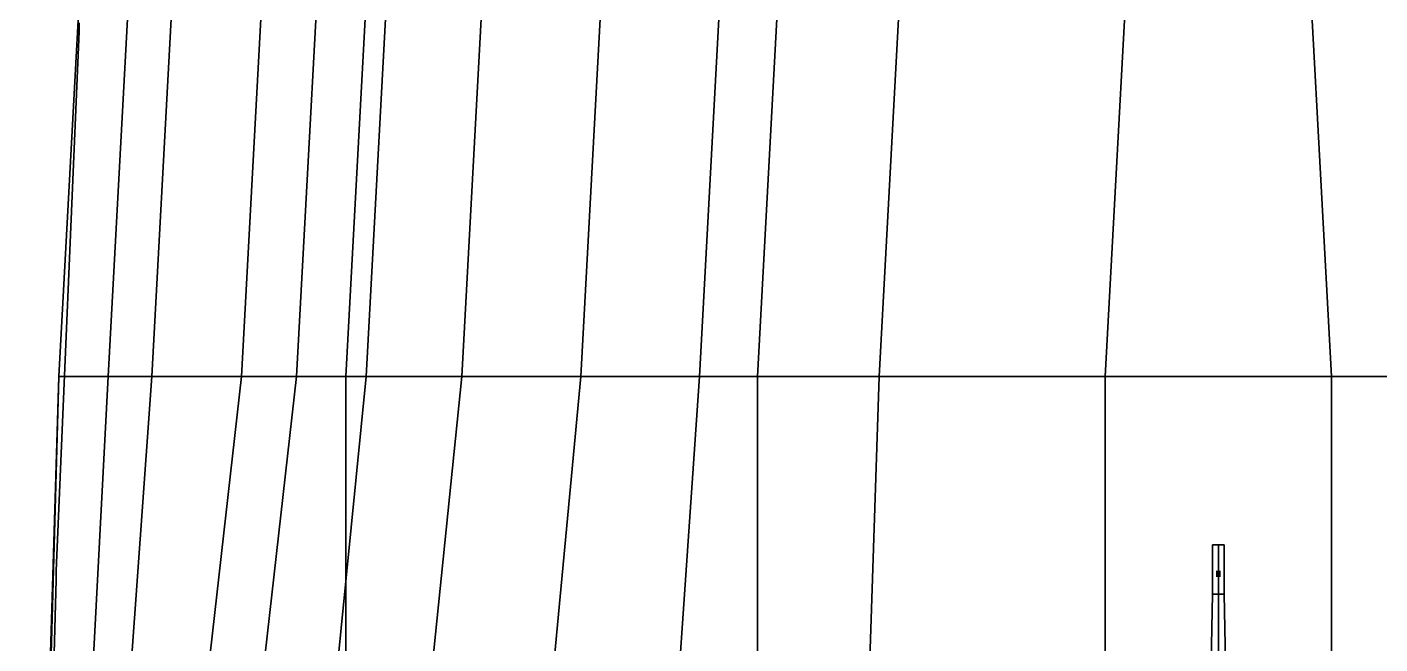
# Model space of a CAD drawing. Header units: millimetres. Extents: x -4.4 to 4.4, y -34.7 to 40.8.
# Drawn here: x -4.11 to 0.557, y 12.389 to 14.515 of the extents above; entities that cross this region are included whole.
import ezdxf

# ---------------------------------------------------------------- set-up
doc = ezdxf.new("R2010")
doc.units = ezdxf.units.MM
doc.layers.add('barrel', color=1, linetype='Continuous')
doc.layers.add('railings', color=6, linetype='Continuous')

msp = doc.modelspace()

# ---------------------------------------------------------------- linework, layer by layer
for points in [[(-3.68, 19.22, 4.44), (-3.68, 19.22, 4), (-4, 13.31, 3.87), (-4, 13.31, 4.31)], [(-3.68, 19.22, 4), (-3.51, 19.22, 2.22), (-3.83, 13.31, 2.22), (-4, 13.31, 3.87)], [(-2.69, 19.22, 4.5), (-3.68, 19.22, 4.44), (-4, 13.31, 4.31), (-3.01, 13.31, 4.37)], [(-3.51, 19.22, 2.22), (-3.36, 19.22, 0.96), (-3.68, 13.31, 0.96), (-3.83, 13.31, 2.22)], [(-3.36, 19.22, 0.96), (-3.05, 19.22, -0.42), (-3.37, 13.31, -0.42), (-3.68, 13.31, 0.96)], [(-3.05, 19.22, -0.42), (-2.86, 19.22, -0.9), (-3.18, 13.31, -0.9), (-3.37, 13.31, -0.42)], [(-2.86, 19.22, -0.9), (-2.62, 19.22, -1.31), (-2.94, 13.31, -1.31), (-3.18, 13.31, -0.9)], [(-1.27, 19.22, 4.55), (-2.69, 19.22, 4.5), (-3.01, 13.31, 4.37), (-1.59, 13.31, 4.42)], [(-2.62, 19.22, -1.31), (-2.29, 19.22, -1.67), (-2.61, 13.31, -1.67), (-2.94, 13.31, -1.31)], [(-2.29, 19.22, -1.67), (-1.88, 19.22, -1.97), (-2.2, 13.31, -1.97), (-2.61, 13.31, -1.67)], [(-1.88, 19.22, -1.97), (-1.47, 19.22, -2.19), (-1.79, 13.31, -2.19), (-2.2, 13.31, -1.97)], [(-1.47, 19.22, -2.19), (-0.85, 19.22, -2.41), (-1.17, 13.31, -2.41), (-1.79, 13.31, -2.19)], [(1.27, 19.22, 4.55), (-1.27, 19.22, 4.55), (-1.59, 13.31, 4.42), (1.59, 13.31, 4.42)], [(-0.85, 19.22, -2.41), (-0.07, 19.22, -2.54), (-0.39, 13.31, -2.54), (-1.17, 13.31, -2.41)], [(0.39, 13.31, -2.54), (-0.39, 13.31, -2.54), (-0.07, 19.22, -2.54), (0.07, 19.22, -2.54)], [(1.17, 13.31, -2.41), (0.39, 13.31, -2.54), (0.07, 19.22, -2.54), (0.85, 19.22, -2.41)], [(-4, 13.31, 4.31), (-4, 13.31, 3.87), (-4.1, 9.69, 3.87), (-4.11, 9.69, 4.27)], [(-3.01, 13.31, 4.37), (-4, 13.31, 4.31), (-4.11, 9.69, 4.27), (-3.01, 9.69, 4.32)], [(-4, 13.31, 3.87), (-3.83, 13.31, 2.22), (-4.02, 9.69, 2.22), (-4.1, 9.69, 3.87)], [(-3.83, 13.31, 2.22), (-3.68, 13.31, 0.96), (-3.94, 9.69, 0.96), (-4.02, 9.69, 2.22)], [(-3.68, 13.31, 0.96), (-3.37, 13.31, -0.42), (-3.78, 9.69, -0.1), (-3.94, 9.69, 0.96)], [(-3.37, 13.31, -0.42), (-3.18, 13.31, -0.9), (-3.59, 9.69, -0.78), (-3.78, 9.69, -0.1)], [(-3.18, 13.31, -0.9), (-2.94, 13.31, -1.31), (-3.3, 9.69, -1.31), (-3.59, 9.69, -0.78)], [(-2.94, 13.31, -1.31), (-2.61, 13.31, -1.67), (-2.98, 9.69, -1.67), (-3.3, 9.69, -1.31)], [(-1.59, 13.31, 4.42), (-3.01, 13.31, 4.37), (-3.01, 9.69, 4.32), (-1.59, 9.69, 4.37)], [(-2.61, 13.31, -1.67), (-2.2, 13.31, -1.97), (-2.54, 9.69, -1.97), (-2.98, 9.69, -1.67)], [(-2.2, 13.31, -1.97), (-1.79, 13.31, -2.19), (-2.04, 9.69, -2.19), (-2.54, 9.69, -1.97)], [(-1.79, 13.31, -2.19), (-1.17, 13.31, -2.41), (-1.29, 9.69, -2.41), (-2.04, 9.69, -2.19)], [(-1.59, 9.69, 4.37), (1.59, 9.69, 4.37), (1.59, 13.31, 4.42), (-1.59, 13.31, 4.42)], [(-1.17, 13.31, -2.41), (-0.39, 13.31, -2.54), (-0.39, 9.69, -2.54), (-1.29, 9.69, -2.41)], [(0.39, 9.69, -2.54), (-0.39, 9.69, -2.54), (-0.39, 13.31, -2.54), (0.39, 13.31, -2.54)], [(1.29, 9.69, -2.41), (0.39, 9.69, -2.54), (0.39, 13.31, -2.54), (1.17, 13.31, -2.41)]]:
    msp.add_3dface(points)
at = {"layer": 'barrel'}
for points in [[(-0.02, 12.56, 5.43), (0, 12.56, 5.45), (0, 12.73, 5.45), (-0.02, 12.73, 5.43)], [(0, 12.56, 5.41), (-0.02, 12.56, 5.43), (-0.02, 12.73, 5.43), (0, 12.73, 5.41)], [(0, 12.73, 5.45), (0.02, 12.73, 5.43), (0, 12.73, 5.41), (-0.02, 12.73, 5.43)], [(0, 12.56, 5.45), (0.02, 12.56, 5.43), (0.02, 12.73, 5.43), (0, 12.73, 5.45)], [(0.02, 12.56, 5.43), (0, 12.56, 5.41), (0, 12.73, 5.41), (0.02, 12.73, 5.43)], [(-0.005, 12.62, 5.445), (-0.005, 12.62, 5.54), (-0.005, 12.64, 5.54), (-0.005, 12.64, 5.445)], [(0.005, 12.62, 5.445), (0.005, 12.62, 5.54), (0.005, 12.64, 5.54), (0.005, 12.64, 5.445)], [(-0.02, 12.56, 5.43), (0, 12.56, 5.41), (0, 11.56, 5.39), (-0.04, 11.56, 5.43)], [(0, 12.56, 5.45), (-0.02, 12.56, 5.43), (-0.04, 11.56, 5.43), (0, 11.56, 5.47)], [(0, 12.56, 5.41), (0.02, 12.56, 5.43), (0.04, 11.56, 5.43), (0, 11.56, 5.39)], [(0.02, 12.56, 5.43), (0, 12.56, 5.45), (0, 11.56, 5.47), (0.04, 11.56, 5.43)]]:
    msp.add_3dface(points, dxfattribs=at)
at = {"layer": 'railings'}
for points in [[(-3.93, 14.5, 5.34), (-3.93, 14.53, 5.34), (-3.93, 14.53, 4.34), (-3.93, 14.5, 4.34)], [(-3.93, 14.5, 4.34), (-3.93, 14.53, 4.34), (-3.93, 14.53, 5.34), (-3.93, 14.5, 5.34)], [(-3.93, 14.5, 5.31), (-3.93, 14.5, 5.34), (-4.01, 12.64, 5.3), (-4.01, 12.64, 5.27)], [(-4.01, 12.64, 5.27), (-4.01, 12.64, 5.3), (-3.93, 14.5, 5.34), (-3.93, 14.5, 5.31)], [(-4.01, 12.64, 4.92), (-4.01, 12.64, 4.95), (-3.93, 14.5, 4.99), (-3.93, 14.5, 4.96)], [(-3.93, 14.5, 4.96), (-3.93, 14.5, 4.99), (-4.01, 12.64, 4.95), (-4.01, 12.64, 4.92)], [(-4.06, 10.75, 5.25), (-4.06, 10.75, 5.28), (-4.01, 12.61, 5.3), (-4.01, 12.61, 5.27)], [(-4.01, 12.61, 5.27), (-4.01, 12.61, 5.3), (-4.06, 10.75, 5.28), (-4.06, 10.75, 5.25)], [(-4.01, 12.61, 4.92), (-4.01, 12.61, 4.95), (-4.06, 10.75, 4.93), (-4.06, 10.75, 4.9)], [(-4.06, 10.75, 4.9), (-4.06, 10.75, 4.93), (-4.01, 12.61, 4.95), (-4.01, 12.61, 4.92)], [(-4.01, 12.61, 4.3), (-4.01, 12.64, 4.3), (-4.01, 12.64, 5.3), (-4.01, 12.61, 5.3)], [(-4.01, 12.61, 5.3), (-4.01, 12.64, 5.3), (-4.01, 12.64, 4.3), (-4.01, 12.61, 4.3)]]:
    msp.add_3dface(points, dxfattribs=at)

doc.saveas('drawing.dxf')
